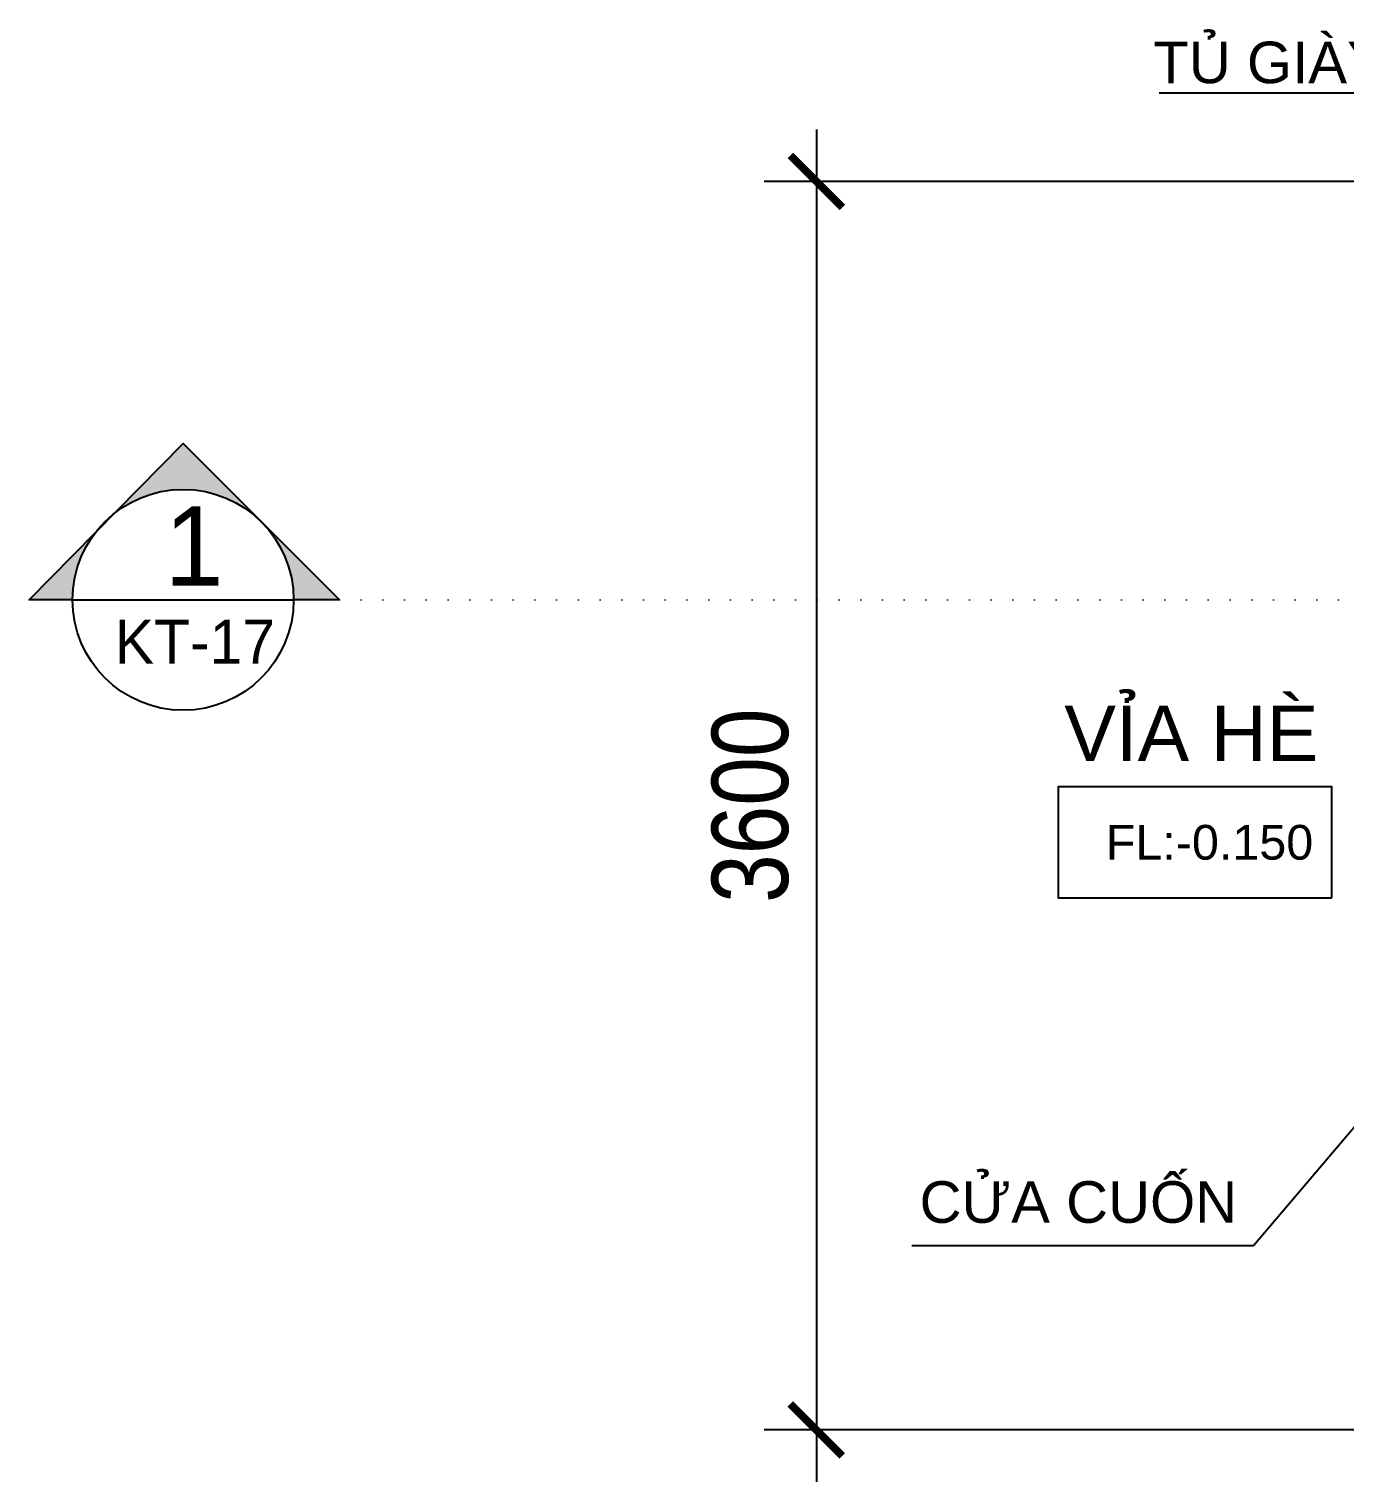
# Model space of a CAD drawing. Header units: inches. Extents: x 236662 to 497023, y -248575 to 81795.
# Drawn here: x 287994 to 291786, y -11943 to -7753 of the extents above; entities that cross this region are included whole.
import ezdxf
from ezdxf.enums import TextEntityAlignment as Align

# ---------------------------------------------------------------- set-up
doc = ezdxf.new("R2010")
doc.units = ezdxf.units.IN
doc.header["$LTSCALE"] = 10
doc.header["$MEASUREMENT"] = 0
for name, pattern in [('CENTER', [2, 1.25, -0.25, 0.25, -0.25]), ('CENTER2', [1.125, 0.75, -0.125, 0.125, -0.125]), ('DOT2', [0.125, 0, -0.125])]:
    doc.linetypes.add(name, pattern=pattern)
for name, color, linetype in [('01. HP_TEXT', 9, 'Continuous'), ('07. HP_KY HIEU', 43, 'Continuous'), ('08. HP_DIM', 118, 'Continuous'), ('truc', 2, 'CENTER2')]:
    doc.layers.add(name, color=color, linetype=linetype)
doc.layers.add('05. HP_TRUC', color=251, linetype='CENTER', lineweight=5)
doc.layers.add('GHICHU', color=7, linetype='Continuous', lineweight=9)
doc.styles.add('AVO', font='VAVOB.TTF')
doc.styles.add('BAOANNOTE', font='arial.ttf', dxfattribs={"width": 0.8})
doc.styles.add('TEXT (none)', font='arial.ttf')
doc.styles.add('text2', font='VHELVCN.TTF')
doc.dimstyles.new('AL-100', dxfattribs={"dimtxt": 220, "dimasz": 150, "dimexe": 150, "dimexo": 150, "dimgap": 80, "dimtad": 1, "dimdec": 0, "dimzin": 9, "dimtxsty": 'text2', "dimblk": 'ARCHTICK', "dimcen": 1, "dimdle": 150, "dimclrd": 256, "dimclre": 256, "dimclrt": 7, "dimadec": 0, "dimazin": 0, "dimtfac": 1, "dimtdec": 0, "dimtix": 1, "dimtmove": 2, "dimatfit": 3, "dimldrblk": 'ARCHTICK', "dimfxl": 1, "dimtolj": 1, "dimtzin": 0, "dimlwd": -1, "dimlwe": -1, "dimarcsym": 0})

# ---------------------------------------------------------------- blocks, each defined once
blk = doc.blocks.new('Level mark - Plan 2')
blk.add_lwpolyline([(12.52534868701946, 0.4000000000000021), (12.52534868701946, 3.600000000000005), (4.641523464083548, 3.600000000000005), (4.641523464083548, 0.4000000000000021)], close=True)
at = {"style": 'BAOANNOTE', "flags": 8}
blk.add_attdef('FL%%P0.000', text='', height=2, dxfattribs=at).set_placement((9, 2.000000000000004), align=Align.MIDDLE_CENTER)
blk = doc.blocks.new('zcsadsdasd3')
at = {"layer": '05. HP_TRUC', "ltscale": 10}
for p, q in [((-15929.59508882673, 3599.999999999993), (1239.071195264813, 3599.999999999993)), ((-15929.59508882673, -7.275957614183426e-12), (1239.071195264813, 0))]:
    blk.add_line(p, q, dxfattribs=at)
blk = doc.blocks.new('_ArchTick')
at = {"color": 0, "linetype": 'ByBlock', "const_width": 0.15}
blk.add_lwpolyline([(-0.5, -0.5), (0.5, 0.5)], dxfattribs=at)
blk = doc.blocks.new('sdfssdas')
at = {"lineweight": -3}
h = blk.add_hatch(color=256, dxfattribs=at)
edge = h.paths.add_edge_path()
edge.add_line((1902405, -245251.2094973724), (1902533.644847914, -245251.2094973722))
edge.add_ellipse((1902860.31151458, -245251.209497371), major_axis=(-230.9882151873044, 230.9882151873044), ratio=0.999999999997832, start_angle=7.339835921497979, end_angle=45.000000000261196, ccw=False)
edge.add_line((1902601.706332403, -245051.6237492283), (1902405, -245251.2094973723))
edge = h.paths.add_edge_path()
edge.add_ellipse((1902860.31151458, -245251.2094973718), major_axis=(-230.9882151872279, 230.9882151872279), ratio=0.9999999999956343, start_angle=314.99999999987494, end_angle=353.4927594007128, ccw=False)
edge.add_ellipse((1902860.31151458, -245251.209497372), major_axis=(-319.2831402481585, 69.0607519862011), ratio=0.9999999999966103, start_angle=237.2050219233946, end_angle=282.20502192325523, ccw=False)
edge.add_line((1903091.299729768, -245020.2212821844), (1902860.31151458, -244789.2330669968))
edge.add_line((1902860.31151458, -244789.2330669967), (1902656.989042233, -244995.5318030975))
edge = h.paths.add_edge_path()
edge.add_ellipse((1902860.31151458, -245251.2094973728), major_axis=(-109.3525430184075, 307.8199675923386), ratio=0.9999999999903584, start_angle=250.4425005864912, end_angle=295.44250058605934, ccw=False)
edge.add_line((1903186.978181248, -245251.209497372), (1903322.287944956, -245251.2094973717))
edge.add_line((1903322.287944956, -245251.2094973717), (1903091.299729768, -245020.2212821843))
blk.add_line((1902533.644847914, -245251.209497373), (1903186.978181248, -245251.2094973727), dxfattribs=at)
blk.add_lwpolyline([(1902533.644847914, -245251.2094973722), (1902405, -245251.2094973723), (1902860.31151458, -244789.2330669967), (1903322.287944956, -245251.2094973717), (1903186.978181248, -245251.209497372)], dxfattribs=at)
blk.add_circle((1902860.311514582, -245251.2094973729), 326.6666666666681, dxfattribs=at)
at = {"layer": 'GHICHU', "color": 0, "linetype": 'Continuous', "attachment_point": 1, "style": 'AVO'}
for s, insert, char_height, width in [('{\\fVNI-Avo|b0|i0|c0|p2;1}', (1902805.078921621, -244975.0296229845), 234.375, 39462.40071614583), ('{\\fVNI-Avo|b0|i0|c0|p2;KT-17}', (1902658.543204735, -245310.0145320904), 130, 21888.47826388888)]:
    blk.add_mtext(s, dxfattribs=dict(at, insert=insert, char_height=char_height, width=width))
blk = doc.blocks.new('ádasdzz')
at = {"layer": 'truc', "color": 2, "linetype": 'DOT2', "lineweight": 5, "ltscale": 50}
blk.add_lwpolyline([(450.4282605358167, -644.39876432452), (6833.817897205648, -644.39876432452), (6833.817897205648, -2300.176163937809), (21309.64613677532, -2300.176163937809)], dxfattribs=at)
at = {"xscale": 0.9750026861104957, "yscale": 0.9750026861104957, "zscale": 0.9750026861104957}
blk.add_blockref('sdfssdas', (-1855293.91501977, 238476.1892674607), dxfattribs=at)
blk = doc.blocks.new('*D1347')
at = {"layer": '08. HP_DIM', "transparency": 16777216}
for p, q in [((-16981.4641683812, 149.9999999999997), (-16981.4641683812, -3750.000000000002)), ((-15150.00000000001, -2.412183974514948e-14), (-17131.4641683812, -3.427655806147974e-13)), ((-15150.00000000001, -3600.000000000002), (-17131.4641683812, -3600.000000000002))]:
    blk.add_line(p, q, dxfattribs=at)
at = {"layer": 'Defpoints', "color": 0, "transparency": 16777216}
for p in [(-15000.00000000001, 0, 6.307693845551853), (-16981.4641683812, -3600.000000000002), (-15000.00000000001, -3600.000000000002, 6.307693845551853)]:
    blk.add_point(p, dxfattribs=at)
at = {"layer": '08. HP_DIM', "transparency": 16777216, "xscale": 150, "yscale": 150, "zscale": 150}
for p, rotation in [((-16981.4641683812, -3.186437408696479e-13), 90), ((-16981.4641683812, -3600.000000000002), 270)]:
    blk.add_blockref('_ArchTick', p, dxfattribs=dict(at, rotation=rotation))
at = {"layer": '08. HP_DIM', "color": 7, "transparency": 16777216, "insert": (-17171.4641683812, -1799.999999999996), "char_height": 220, "attachment_point": 5, "rotation": 90, "style": 'text2'}
blk.add_mtext('\\A1;3600', dxfattribs=at)
blk = doc.blocks.new('mb tang 1')
at = {"layer": '08. HP_DIM'}
dim = blk.add_linear_dim(base=(-16981.4641683812, -3600.000000000002, -6.307693845551853), p1=(-15000, 0), p2=(-15000, -3600), angle=90, dimstyle='AL-100', dxfattribs=at)
dim.commit()
dim.dimension.update_dxf_attribs({"geometry": '*D1347', "text_midpoint": (-17171.4641683812, -1799.999999999996, -6.307693845551853)})

msp = doc.modelspace()

# ---------------------------------------------------------------- block references
msp.add_blockref('mb tang 1', (307244.5032326232, -8192.82026636711, 6.307693845551875))
ref = msp.add_blockref('Level mark - Plan 2', (290496.0462214249, -10298.34408147102, 6.307693845551875), dxfattribs=dict(xscale=100, yscale=100, zscale=100))
ref.add_attrib('FL%%P0.000', 'FL:-0.150', dxfattribs={"height": 100, "style": 'BAOANNOTE'}).set_placement((291396.0462214249, -10098.34408147102, 6.307693845551875), align=Align.MIDDLE_CENTER)
at = {"layer": '07. HP_KY HIEU'}
msp.add_blockref('ádasdzz', (288438.1026858473, -8754.901033356095), dxfattribs=at)
at = {"layer": '08. HP_DIM'}
msp.add_blockref('zcsadsdasd3', (307244.5032326232, -11792.8202663671, 6.307693845551875), dxfattribs=at)

# ---------------------------------------------------------------- texts
at = {"layer": '01. HP_TEXT', "style": 'TEXT (none)'}
for s, height, p in [('TỦ GIÀY + GHẾ NGỒI ', 119.90680829503, (291234.1358960186, -7909.627731999968, 6.307693845551875)), ('VỈA HÈ', 159.8757443933733, (290977.643350021, -9864.40015180016, 6.307693845551875)), ('CỬA CUỐN', 119.90680829503, (290560.5004986656, -11195.62206622932, 6.307693845551875))]:
    msp.add_text(s, height=height, dxfattribs=at).set_placement(p)

# ---------------------------------------------------------------- leaders
at = {"layer": '07. HP_KY HIEU'}
for points in [[(293259.5032326232, -8352.82026636711, 6.307693845551875), (292908.307913466, -7938.757384089673, 6.307693845551875), (291251.3938197725, -7938.757384089673, 6.307693845551875)], [(292314.2766933903, -10328.40565232529, 6.307693845551875), (291523.2075627528, -11262.28779415775, 6.307693845551875), (290538.1221206401, -11262.28779415775, 6.307693845551875)]]:
    msp.add_leader(points, dimstyle='AL-100', override={"dimgap": 80, "dimtad": 0}, dxfattribs=at)

doc.saveas('drawing.dxf')
